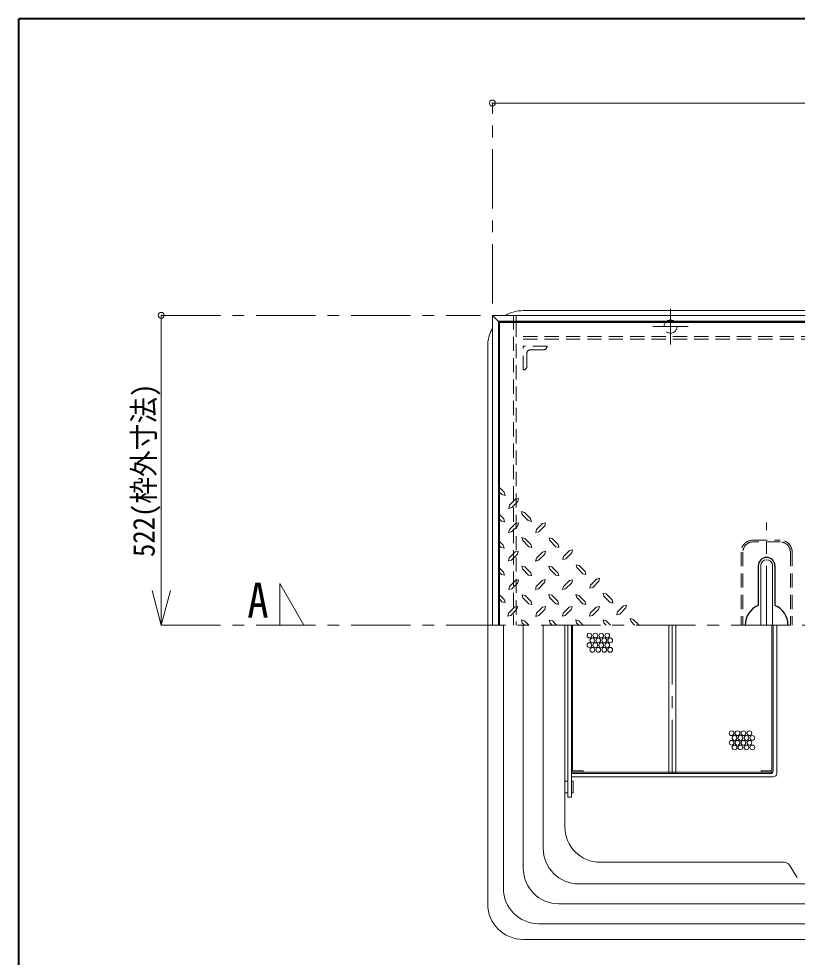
# Model space of a CAD drawing. Units: millimetres at full size, sheet at 1:10; details may follow other scales. Extents: x -2096 to 1954, y -1408 to 1402.
# Drawn here: x -2096 to -1440, y 611 to 1402 of the extents above; entities that cross this region are included whole.
import ezdxf
from ezdxf.enums import TextEntityAlignment as Align

# ---------------------------------------------------------------- set-up
doc = ezdxf.new("R2010")
doc.units = ezdxf.units.MM
doc.header["$LTSCALE"] = 10
doc.header["$PDMODE"] = 32
doc.header["$PDSIZE"] = 5
doc.linetypes.add('CHAIN1', pattern=[8, 5, -1, 1, -1])
doc.linetypes.add('DASHED1', pattern=[1.8, 1.2, -0.6])
doc.layers.add('0-0_ﾚｲﾔ1', color=4, linetype='Continuous', lineweight=9)
doc.styles.add('ＭＳ ゴシック', font='')
doc.styles.get('ＭＳ ゴシック').set_extended_font_data('MS Gothic')

msp = doc.modelspace()

# ---------------------------------------------------------------- linework, layer by layer
at = {"layer": '0-0_ﾚｲﾔ1', "color": 1, "lineweight": 40}
for p in [(-2095.57, -1408.49), (1954.43, 1401.51)]:
    msp.add_line(p, (-2095.57, 1401.51), dxfattribs=at)
at = {"layer": '0-0_ﾚｲﾔ1', "linetype": 'CHAIN1'}
for p, q in [((-1696.57, 1161.51), (-1696.57, 1330.51)), ((-1546.57, 1127.01), (-1546.57, 1157.01)), ((-1975.57, 1151.51), (-1706.57, 1151.51)), ((-1531.57, 1142.01), (-1561.57, 1142.01)), ((-1465.57, 890.51), (-1465.57, 977.01)), ((-1975.57, 890.51), (-470.57, 890.51)), ((-1545.07, 890.51), (-1545.07, 765.51))]:
    msp.add_line(p, q, dxfattribs=at)
at = {"layer": '0-0_ﾚｲﾔ1'}
for p, q in [((-774.57, 1330.51), (-1696.57, 1330.51)), ((-800.57, 1155.51), (-1670.57, 1155.51)), ((-1975.57, 890.51), (-1975.57, 1151.51)), ((-1700.57, 890.51), (-1700.57, 1125.51)), ((-1686.67, 1002.37), (-1690.57, 1006.42)), ((-1688.52, 1000.44), (-1690.57, 1002.49)), ((-1688.52, 1000.44), (-1685.95, 999.8)), ((-1686.67, 1002.37), (-1685.95, 999.8)), ((-1677.11, 996.5), (-1674.54, 997.22)), ((-1675.18, 994.65), (-1674.54, 997.22)), ((-1677.11, 996.5), (-1682.09, 991.44)), ((-1675.18, 994.65), (-1680.24, 989.59)), ((-1687.07, 980.11), (-1690.57, 983.74)), ((-1672.13, 986.14), (-1669.56, 985.41)), ((-1671.41, 983.56), (-1672.13, 986.14)), ((-1666.34, 978.5), (-1671.41, 983.56)), ((-1664.49, 980.43), (-1669.56, 985.41)), ((-1688.92, 978.18), (-1690.57, 979.83)), ((-1688.92, 978.18), (-1686.35, 977.54)), ((-1687.07, 980.11), (-1686.35, 977.54)), ((-1677.19, 976.09), (-1682.25, 971.03)), ((-1677.19, 976.09), (-1674.62, 976.73)), ((-1675.26, 974.24), (-1674.62, 976.73)), ((-1666.34, 978.5), (-1663.77, 977.86)), ((-1664.49, 980.43), (-1663.77, 977.86)), ((-1654.29, 976.01), (-1659.35, 970.95)), ((-1654.29, 976.01), (-1651.72, 976.65)), ((-1652.36, 974.16), (-1651.72, 976.65)), ((-1687.4, 957.85), (-1690.57, 961.02)), ((-1689.32, 955.92), (-1690.57, 957.17)), ((-1687.4, 957.85), (-1686.75, 955.28)), ((-1671.73, 964.2), (-1669.16, 963.56)), ((-1671, 961.71), (-1671.73, 964.2)), ((-1665.94, 956.56), (-1671, 961.71)), ((-1664.09, 958.49), (-1669.16, 963.56)), ((-1664.09, 958.49), (-1663.45, 955.92)), ((-1648.82, 964.12), (-1646.25, 963.47)), ((-1648.1, 961.63), (-1648.82, 964.12)), ((-1643.04, 956.48), (-1648.1, 961.63)), ((-1641.19, 958.41), (-1646.25, 963.47)), ((-1641.19, 958.41), (-1640.55, 955.84)), ((-1689.32, 955.92), (-1686.75, 955.28)), ((-1677.35, 952.14), (-1682.41, 947.08)), ((-1677.35, 952.14), (-1674.78, 952.79)), ((-1675.42, 950.3), (-1674.78, 952.79)), ((-1665.94, 956.56), (-1663.45, 955.92)), ((-1654.45, 952.06), (-1659.51, 947)), ((-1654.45, 952.06), (-1651.88, 952.71)), ((-1652.52, 950.22), (-1651.88, 952.71)), ((-1643.04, 956.48), (-1640.55, 955.84)), ((-1631.55, 953.27), (-1636.61, 948.21)), ((-1631.55, 953.27), (-1628.98, 953.91)), ((-1629.62, 951.42), (-1628.98, 953.91)), ((-1626.08, 941.38), (-1623.51, 940.73)), ((-1625.36, 938.89), (-1626.08, 941.38)), ((-1687.16, 935.03), (-1690.57, 938.44)), ((-1689, 933.1), (-1690.57, 934.67)), ((-1687.16, 935.03), (-1686.43, 932.46)), ((-1671.89, 940.25), (-1669.32, 939.61)), ((-1671.16, 937.76), (-1671.89, 940.25)), ((-1666.1, 932.62), (-1671.16, 937.76)), ((-1664.25, 934.55), (-1669.32, 939.61)), ((-1664.25, 934.55), (-1663.61, 931.97)), ((-1648.99, 940.17), (-1646.41, 939.53)), ((-1648.26, 937.68), (-1648.99, 940.17)), ((-1643.2, 932.54), (-1648.26, 937.68)), ((-1641.35, 934.47), (-1646.41, 939.53)), ((-1641.35, 934.47), (-1640.71, 931.89)), ((-1620.3, 933.74), (-1625.36, 938.89)), ((-1618.45, 935.67), (-1623.51, 940.73)), ((-1620.3, 933.74), (-1617.81, 933.1)), ((-1618.45, 935.67), (-1617.81, 933.1)), ((-1689, 933.1), (-1686.43, 932.46)), ((-1677.03, 927.96), (-1682.09, 922.89)), ((-1677.03, 927.96), (-1674.46, 928.6)), ((-1675.1, 926.11), (-1674.46, 928.6)), ((-1666.1, 932.62), (-1663.61, 931.97)), ((-1654.61, 928.12), (-1659.67, 923.06)), ((-1654.61, 928.12), (-1652.04, 928.76)), ((-1652.68, 926.27), (-1652.04, 928.76)), ((-1643.2, 932.54), (-1640.71, 931.89)), ((-1631.71, 928.04), (-1636.77, 922.97)), ((-1631.71, 928.04), (-1629.14, 928.68)), ((-1629.78, 926.19), (-1629.14, 928.68)), ((-1608.81, 929.24), (-1613.87, 924.18)), ((-1608.81, 929.24), (-1606.24, 929.89)), ((-1606.88, 927.39), (-1606.24, 929.89)), ((-1975.57, 890.51), (-1983.33, 919.49)), ((-1975.57, 890.51), (-1967.81, 919.49)), ((-1686.67, 912.05), (-1690.57, 915.94)), ((-1688.52, 910.12), (-1690.57, 912.46)), ((-1688.52, 910.12), (-1685.95, 909.47)), ((-1686.67, 912.05), (-1685.95, 909.47)), ((-1671.57, 916.06), (-1668.99, 915.42)), ((-1670.84, 913.57), (-1671.57, 916.06)), ((-1665.78, 908.43), (-1670.84, 913.57)), ((-1663.93, 910.36), (-1668.99, 915.42)), ((-1663.93, 910.36), (-1663.29, 907.79)), ((-1649.15, 916.22), (-1646.57, 915.58)), ((-1648.42, 913.73), (-1649.15, 916.22)), ((-1643.36, 908.59), (-1648.42, 913.73)), ((-1641.51, 910.52), (-1646.57, 915.58)), ((-1641.51, 910.52), (-1640.87, 907.95)), ((-1626.24, 916.14), (-1623.67, 915.5)), ((-1625.52, 913.65), (-1626.24, 916.14)), ((-1620.46, 908.51), (-1625.52, 913.65)), ((-1618.61, 910.44), (-1623.67, 915.5)), ((-1618.61, 910.44), (-1617.97, 907.87)), ((-1603.34, 917.35), (-1600.77, 916.71)), ((-1602.62, 914.86), (-1603.34, 917.35)), ((-1597.56, 909.72), (-1602.62, 914.86)), ((-1595.71, 911.64), (-1600.77, 916.71)), ((-1597.56, 909.72), (-1595.07, 909.07)), ((-1595.71, 911.64), (-1595.07, 909.07)), ((-1677.83, 905.62), (-1682.9, 900.56)), ((-1677.83, 905.62), (-1675.26, 906.26)), ((-1675.91, 903.77), (-1675.26, 906.26)), ((-1665.78, 908.43), (-1663.29, 907.79)), ((-1654.37, 905.46), (-1659.43, 900.39)), ((-1654.37, 905.46), (-1651.8, 906.1)), ((-1652.44, 903.61), (-1651.8, 906.1)), ((-1643.36, 908.59), (-1640.87, 907.95)), ((-1631.95, 905.62), (-1637.01, 900.56)), ((-1631.95, 905.62), (-1629.38, 906.26)), ((-1630.02, 903.77), (-1629.38, 906.26)), ((-1620.46, 908.51), (-1617.97, 907.87)), ((-1609.05, 905.54), (-1614.11, 900.47)), ((-1609.05, 905.54), (-1606.48, 906.18)), ((-1607.12, 903.69), (-1606.48, 906.18)), ((-1586.15, 906.74), (-1591.21, 901.68)), ((-1586.15, 906.74), (-1583.57, 907.39)), ((-1584.22, 904.89), (-1583.57, 907.39)), ((-1672.13, 894.85), (-1669.56, 894.13)), ((-1671.41, 892.28), (-1672.13, 894.85)), ((-1665.94, 890.51), (-1669.56, 894.13)), ((-1648.66, 894.69), (-1646.09, 894.05)), ((-1648.02, 892.2), (-1648.66, 894.69)), ((-1642.69, 890.51), (-1646.09, 894.05)), ((-1626.24, 894.85), (-1623.67, 894.13)), ((-1625.6, 892.28), (-1626.24, 894.85)), ((-1620.06, 890.51), (-1623.67, 894.13)), ((-1603.34, 894.77), (-1600.77, 894.13)), ((-1602.62, 892.28), (-1603.34, 894.77)), ((-1597.16, 890.51), (-1600.77, 894.13)), ((-1573.01, 890.51), (-1577.87, 895.25)), ((-1687.36, 668.72), (-1687.36, 890.51)), ((-1669.64, 890.51), (-1671.41, 892.28)), ((-1653.78, 702.3), (-1653.78, 890.51)), ((-1646.33, 890.51), (-1648.02, 892.2)), ((-1623.83, 890.51), (-1625.6, 892.28)), ((-1600.85, 890.51), (-1602.62, 892.28)), ((-1635.57, 759.01), (-1633.07, 759.01)), ((-1635.57, 749.01), (-1633.07, 749.01)), ((-847.36, 672.3), (-1623.78, 672.3)), ((-813.78, 638.72), (-1657.36, 638.72))]:
    msp.add_line(p, q, dxfattribs=at)
at = {"layer": '0-0_ﾚｲﾔ1', "color": 7, "lineweight": 18}
for p, q in [((-1696.57, 1151.51), (-1690.57, 1145.51)), ((-774.57, 1151.51), (-1696.57, 1151.51)), ((-1696.57, 890.51), (-1696.57, 1151.51)), ((-779.57, 1146.51), (-1691.57, 1146.51)), ((-1691.57, 1146.51), (-1691.57, 890.51)), ((-1676.57, 1146.51), (-1676.57, 1145.51)), ((-1470.57, 940.51), (-1470.57, 890.51)), ((-1460.57, 940.51), (-1460.57, 890.51)), ((-1700.57, 890.51), (-1700.57, 655.51)), ((-1635.57, 720.51), (-1635.57, 890.51)), ((-1633.07, 745.51), (-1633.07, 890.51)), ((-1630.07, 745.51), (-1630.07, 890.51)), ((-1629.07, 890.51), (-1629.07, 768.01)), ((-1548.07, 890.51), (-1548.07, 765.51)), ((-1542.07, 890.51), (-1542.07, 765.51)), ((-1461.07, 890.51), (-1461.07, 768.01)), ((-1460.07, 890.51), (-1460.07, 767.01)), ((-1457.07, 890.51), (-1457.07, 765.51)), ((-1628.57, 767.51), (-1620.07, 767.51)), ((-1620.07, 767.51), (-1620.07, 766.51)), ((-1470.07, 767.51), (-1470.07, 766.51)), ((-1461.57, 767.51), (-1470.07, 767.51)), ((-1630.07, 766.51), (-1548.07, 766.51)), ((-1461.57, 765.51), (-1630.07, 765.51)), ((-1460.07, 762.51), (-1630.07, 762.51)), ((-1461.07, 766.51), (-1542.07, 766.51)), ((-1461.57, 765.51), (-1461.57, 766.51)), ((-1630.07, 759.01), (-1628.57, 759.01)), ((-1628.57, 759.01), (-1628.57, 749.01)), ((-1630.07, 745.51), (-1633.07, 745.51)), ((-1630.07, 749.01), (-1628.57, 749.01)), ((-1605.57, 690.51), (-1450.57, 690.51)), ((-1439.8, 677.84), (-1446.35, 688.18)), ((-800.57, 625.51), (-1670.57, 625.51))]:
    msp.add_line(p, q, dxfattribs=at)
at = {"layer": '0-0_ﾚｲﾔ1', "linetype": 'DASHED1'}
for p, q in [((-1678.87, 1151.51), (-1678.87, 890.51)), ((-1676.57, 1151.51), (-1676.57, 1146.51)), ((-1676.57, 1145.51), (-1676.57, 890.51)), ((-794.57, 1133.81), (-1676.57, 1133.81)), ((-794.57, 1131.51), (-1676.57, 1131.51)), ((-1548.07, 766.51), (-1542.07, 766.51))]:
    msp.add_line(p, q, dxfattribs=at)
at = {"layer": '0-0_ﾚｲﾔ1', "color": 5, "lineweight": 25}
for p, q in [((-780.57, 1145.51), (-1690.57, 1145.51)), ((-1690.57, 890.51), (-1690.57, 1145.51)), ((-1472.57, 940.51), (-1472.57, 907.09)), ((-1458.57, 940.51), (-1458.57, 907.09))]:
    msp.add_line(p, q, dxfattribs=at)
at = {"layer": '0-0_ﾚｲﾔ1', "color": 7, "linetype": 'DASHED1', "lineweight": 18}
for p, q in [((-1650.57, 1125.51), (-1670.57, 1125.51)), ((-1670.57, 1105.51), (-1670.57, 1125.51)), ((-1667.57, 1119.51), (-1667.57, 1108.51)), ((-1653.57, 1122.51), (-1664.57, 1122.51)), ((-1477.07, 962.01), (-1454.07, 962.01)), ((-1454.07, 960.51), (-1477.07, 960.51)), ((-1487.07, 952.01), (-1487.07, 890.51)), ((-1485.57, 952.01), (-1485.57, 890.51)), ((-1445.57, 952.01), (-1445.57, 890.51)), ((-1444.07, 952.01), (-1444.07, 890.51))]:
    msp.add_line(p, q, dxfattribs=at)
at = {"layer": '0-0_ﾚｲﾔ1', "color": 3, "lineweight": 18}
for p, q in [((-1670.57, 685.51), (-1670.57, 890.51)), ((-830.57, 655.51), (-1640.57, 655.51))]:
    msp.add_line(p, q, dxfattribs=at)
at = {"layer": '0-0_ﾚｲﾔ1'}
for points in [[(-1680.24, 989.59), (-1682.82, 988.87), (-1682.09, 991.44)], [(-1675.26, 974.24), (-1680.41, 969.1), (-1682.9, 968.46), (-1682.25, 971.03)], [(-1652.36, 974.16), (-1657.5, 969.02), (-1659.99, 968.38), (-1659.35, 970.95)], [(-1675.42, 950.3), (-1680.57, 945.15), (-1683.06, 944.51), (-1682.41, 947.08)], [(-1652.52, 950.22), (-1657.66, 945.07), (-1660.16, 944.43), (-1659.51, 947)], [(-1629.62, 951.42), (-1634.76, 946.28), (-1637.25, 945.64), (-1636.61, 948.21)], [(-1675.1, 926.11), (-1680.24, 920.97), (-1682.74, 920.32), (-1682.09, 922.89)], [(-1652.68, 926.27), (-1657.82, 921.13), (-1660.32, 920.48), (-1659.67, 923.06)], [(-1629.78, 926.19), (-1634.92, 921.05), (-1637.41, 920.4), (-1636.77, 922.97)], [(-1606.88, 927.39), (-1612.02, 922.25), (-1614.51, 921.61), (-1613.87, 924.18)], [(-1675.91, 903.77), (-1681.05, 898.63), (-1683.54, 897.98), (-1682.9, 900.56)], [(-1652.44, 903.61), (-1657.58, 898.47), (-1660.07, 897.82), (-1659.43, 900.39)], [(-1630.02, 903.77), (-1635.16, 898.63), (-1637.66, 897.98), (-1637.01, 900.56)], [(-1607.12, 903.69), (-1612.26, 898.55), (-1614.75, 897.9), (-1614.11, 900.47)], [(-1584.22, 904.89), (-1589.36, 899.75), (-1591.85, 899.11), (-1591.21, 901.68)], [(-1576.82, 890.51), (-1579.72, 893.4), (-1580.44, 895.97), (-1577.87, 895.25)]]:
    msp.add_lwpolyline(points, dxfattribs=at)
at = {"layer": '0-0_ﾚｲﾔ1', "linetype": 'CHAIN1'}
msp.add_lwpolyline([(-1855.57, 890.51), (-1875.57, 925.51), (-1875.57, 890.51)], dxfattribs=at)
at = {"layer": '0-0_ﾚｲﾔ1', "linetype": 'DASHED1'}
msp.add_circle((-1546.57, 1142.01), 5.5, dxfattribs=at)
at = {"layer": '0-0_ﾚｲﾔ1'}
for centre in [(-1614.88, 881.59), (-1612.38, 877.59), (-1609.88, 881.59), (-1607.38, 877.59), (-1604.88, 881.59), (-1602.38, 877.59), (-1599.88, 881.59), (-1597.38, 877.59), (-1614.88, 873.59), (-1612.38, 869.59), (-1609.88, 873.59), (-1607.38, 869.59), (-1604.88, 873.59), (-1602.38, 869.59), (-1599.88, 873.59), (-1597.38, 869.59), (-1495.12, 799.32), (-1490.12, 799.32), (-1485.12, 799.32), (-1480.12, 799.32), (-1495.12, 791.32), (-1492.62, 795.32), (-1490.12, 791.32), (-1487.62, 795.32), (-1485.12, 791.32), (-1482.62, 795.32), (-1480.12, 791.32), (-1477.62, 795.32), (-1492.62, 787.32), (-1487.62, 787.32), (-1482.62, 787.32), (-1477.62, 787.32)]:
    msp.add_circle(centre, 2, dxfattribs=at)
for centre, start, end in [((-1670.57, 1125.51), 90, 119.92643), ((-1670.57, 1125.51), 150.07357, 180), ((-1623.78, 702.3), 180, 270), ((-1657.36, 668.72), 180, 270)]:
    msp.add_arc(centre, 30, start, end, dxfattribs=at)
at = {"layer": '0-0_ﾚｲﾔ1', "color": 7, "linetype": 'DASHED1', "lineweight": 18}
for centre, radius, start, end in [((-1653.57, 1125.51), 3, 270, 0), ((-1664.57, 1119.51), 3, 90, 180), ((-1670.57, 1108.51), 3, 270, 0), ((-1477.07, 952.01), 10, 90, 180), ((-1477.07, 952.01), 8.5, 90, 180), ((-1454.07, 952.01), 10, 0, 90), ((-1454.07, 952.01), 8.5, 0, 90)]:
    msp.add_arc(centre, radius, start, end, dxfattribs=at)
at = {"layer": '0-0_ﾚｲﾔ1', "color": 5, "lineweight": 25}
for centre, radius, start, end in [((-1465.57, 940.51), 7, 0, 180), ((-1465.57, 890.51), 18, 112.88538, 180), ((-1465.57, 890.51), 18, 360, 67.11462)]:
    msp.add_arc(centre, radius, start, end, dxfattribs=at)
at = {"layer": '0-0_ﾚｲﾔ1', "color": 7, "lineweight": 18}
for centre, radius, start, end in [((-1465.57, 940.51), 5, 0, 180), ((-1629.07, 767.51), 1, 180, 270), ((-1628.57, 768.01), 0.5, 180, 270), ((-1461.57, 768.01), 0.5, 270, 0), ((-1461.07, 767.51), 1, 270, 0), ((-1461.57, 767.01), 1.5, 270, 0), ((-1460.07, 765.51), 3, 270, 0), ((-1605.57, 720.51), 30, 180, 270), ((-1450.57, 685.51), 5, 32.33353, 90), ((-1670.57, 655.51), 30, 180, 270)]:
    msp.add_arc(centre, radius, start, end, dxfattribs=at)
at = {"layer": '0-0_ﾚｲﾔ1', "color": 3, "lineweight": 18}
msp.add_arc((-1640.57, 685.51), 30, 180, 270, dxfattribs=at)
at = {"layer": '0-0_ﾚｲﾔ1', "color": 1}
for p in [(-1696.57, 1330.51), (-1975.57, 1151.51)]:
    msp.add_point(p, dxfattribs=at)

# ---------------------------------------------------------------- texts
at = {"layer": '0-0_ﾚｲﾔ1', "color": 7, "style": 'ＭＳ ゴシック', "width": 0.9}
msp.add_text('522(枠外寸法)', height=18.33, rotation=90, dxfattribs=at).set_placement((-1975.57, 947.89), align=Align.BOTTOM_LEFT)
msp.add_text('A', height=29.33, dxfattribs=at).set_placement((-1903.07, 888.01), align=Align.BOTTOM_LEFT)

doc.saveas('drawing.dxf')
